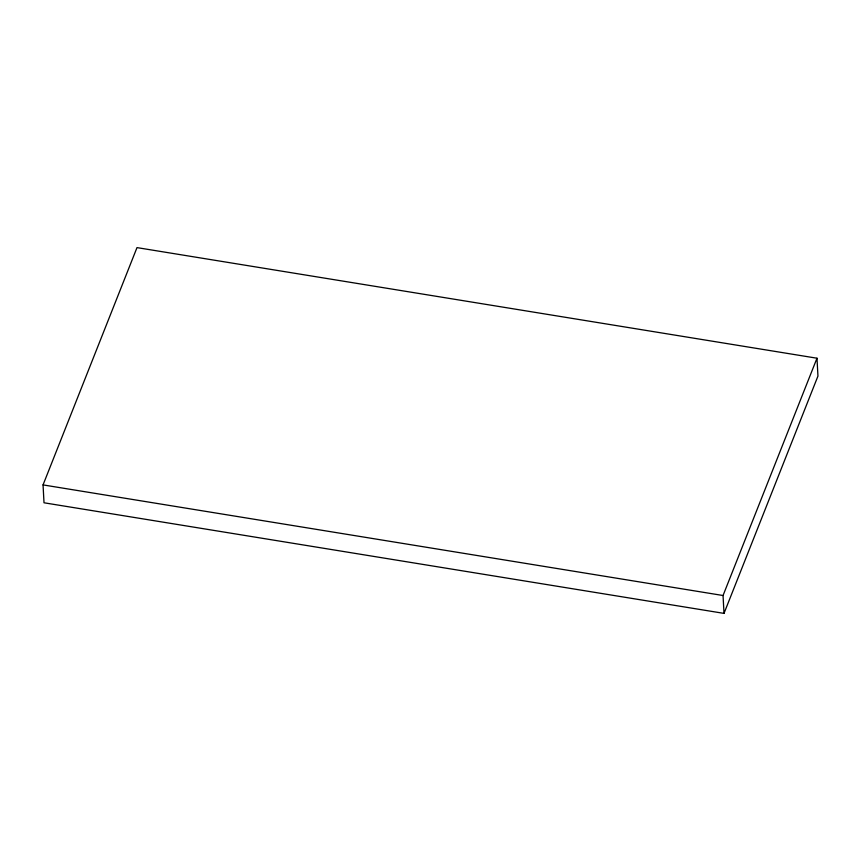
<?xml version="1.0" encoding="UTF-8"?>
<svg xmlns="http://www.w3.org/2000/svg" width="861" height="861" viewBox="0 0 861 861"><rect width="100%" height="100%" fill="white"/><g stroke="black" fill="none" stroke-linecap="round" stroke-linejoin="round"><path stroke-width="1.29" d="M43.05 484.904L136.996 247.613L816.992 358.219L817.95 376.096L724.004 613.387L44.008 502.781L43.05 484.904L723.046 595.511L816.992 358.219M723.046 595.511L724.004 613.387"/></g></svg>
